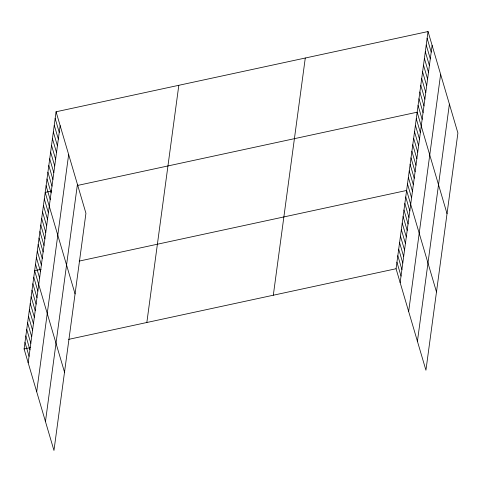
<?xml version="1.0" encoding="UTF-8"?>
<svg xmlns="http://www.w3.org/2000/svg" width="482" height="482" viewBox="0 0 482 482"><rect width="100%" height="100%" fill="white"/><g stroke="black" fill="none" stroke-linecap="round" stroke-linejoin="round"><path stroke-width="0.72" d="M56.063 111.776L85.935 213.261L53.966 450.459L24.1 348.974L56.063 111.776L428.034 31.541L457.9 133.026L425.937 370.224L396.065 268.739L428.034 31.541M28.179 362.844L60.148 125.645M36.692 391.758L68.655 154.559M45.459 421.545L77.427 184.347M146.847 322.494L178.816 85.302M273.318 295.213L305.281 58.021M400.15 282.609L432.113 45.41M408.658 311.523L440.62 74.324M417.424 341.31L449.393 104.112M51.658 191.029L45.2 192.426L75.065 293.912M77.5 185.456L417.165 112.192L447.031 213.671M41.109 269.305L34.65 270.697L64.516 372.182M79.156 261.099L406.615 190.462L436.481 291.947M24.1 348.974L30.559 347.582M68.607 339.376L396.065 268.739M427.124 38.265L431.209 52.128M426.221 44.983L430.299 58.852M425.317 51.707L429.396 65.57M424.407 58.424L428.492 72.294M423.503 65.142L427.582 79.012M422.6 71.866L426.678 85.736M421.69 78.584L425.775 92.454M420.786 85.308L424.865 99.178M419.882 92.026L423.961 105.895M418.972 98.75L423.057 112.613M418.069 105.468L422.148 119.337M416.285 118.711L420.364 132.58M415.406 125.236L419.485 139.105M414.526 131.755L418.605 145.624M413.646 138.28L417.731 152.149M412.767 144.805L416.852 158.674M411.887 151.324L415.972 165.193M411.007 157.849L415.092 171.719M410.128 164.374L414.213 178.238M409.254 170.893L413.333 184.763M408.375 177.418L412.453 191.288M407.495 183.943L411.574 197.807M405.736 196.987L409.814 210.857M404.856 203.506L408.941 217.376M403.976 210.032L408.061 223.901M403.097 216.557L407.182 230.426M402.217 223.076L406.302 236.945M401.337 229.601L405.422 243.47M400.464 236.126L404.543 249.989M399.584 242.645L403.663 256.514M398.704 249.17L402.783 263.039M397.825 255.695L401.904 269.558M396.945 262.214L401.024 276.084M55.159 118.5L59.244 132.369M54.255 125.218L58.334 139.087M53.351 131.941L57.43 145.805M52.442 138.659L56.527 152.529M51.538 145.377L55.617 159.247M50.634 152.101L54.713 165.971M49.724 158.819L53.809 172.689M48.821 165.543L52.9 179.412M47.917 172.261L51.996 186.13M47.007 178.985L51.092 192.854M46.103 185.703L50.182 199.572M44.32 198.946L48.399 212.815M43.44 205.471L47.519 219.34M42.561 211.996L46.64 225.859M41.681 218.515L45.76 232.384M40.801 225.04L44.886 238.909M39.922 231.559L44.007 245.428M39.042 238.084L43.127 251.953M38.162 244.609L42.247 258.479M37.289 251.128L41.368 264.998M36.409 257.653L40.488 271.523M35.529 264.178L39.608 278.042M33.77 277.222L37.849 291.092M32.89 283.747L36.969 297.611M32.011 290.266L36.096 304.136M31.131 296.792L35.216 310.661M30.252 303.311L34.336 317.18M29.372 309.836L33.457 323.705M28.498 316.361L32.577 330.23M27.619 322.88L31.698 336.749M26.739 329.405L30.818 343.274M25.859 335.93L29.938 349.793M24.98 342.449L29.059 356.319"/></g></svg>
